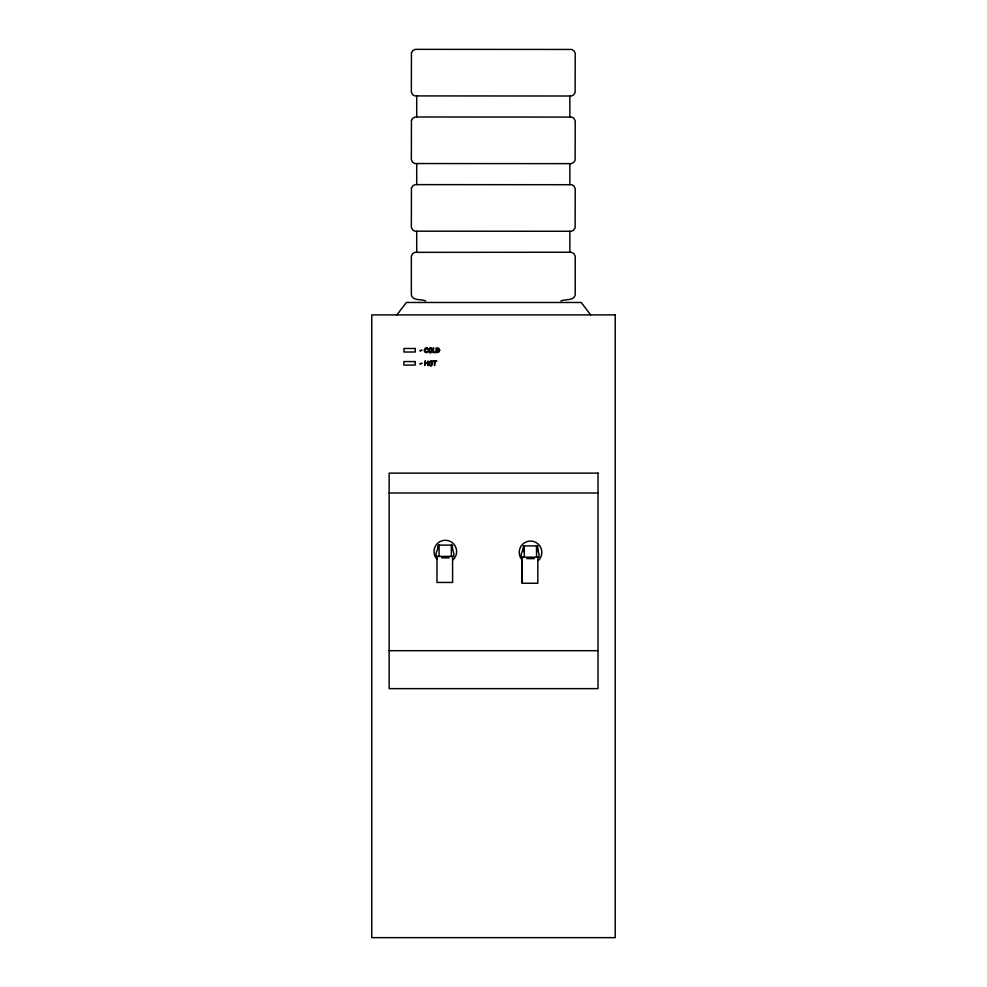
<?xml version="1.0" encoding="UTF-8"?>
<svg xmlns="http://www.w3.org/2000/svg" width="987" height="987" viewBox="0 0 987 987"><rect width="100%" height="100%" fill="white"/><g stroke="black" fill="none" stroke-linecap="round" stroke-linejoin="round"><path stroke-width="1.48" d="M396.897 314.902L406.348 302.478L581.232 302.478L590.682 314.902M560.887 300.973C565.23 298.777 573.829 301.195 575.224 294.928L575.224 256.225L573.916 253.585L571.263 252.253L414.811 252.351L412.665 253.585L411.345 256.225L411.345 294.928C412.739 301.195 421.35 298.777 425.681 300.973M389.149 492.994L598.011 492.994M442.953 557.05L447.123 557.05M441.608 557.84L449.147 557.84M528.144 557.84L531.635 557.84M526.799 558.63L534.349 558.63M522.222 583.243L522.222 557.174L522.148 583.243L537.816 583.243L537.816 557.174M389.149 650.692L598.011 650.692M569.857 96.01L569.857 116.984M569.857 163.645L569.857 184.618M569.857 231.279L569.857 252.253M537.755 551.536L537.755 545.897L523.381 545.897L523.381 551.536M536.533 557.174L536.533 545.897L539.038 554.25L539.038 557.174L521.185 557.174L521.185 554.25L524.294 545.897L524.294 557.174M452.552 556.384L452.614 582.453L436.957 582.453L437.019 556.384M452.441 549.34L452.441 545.12L438.068 545.12L438.068 549.34M451.343 556.384L451.343 545.12L453.835 553.46L453.835 556.384L435.995 556.384L435.995 553.46L439.092 545.12L439.092 556.384M416.711 96.01L416.711 116.984M416.711 163.645L416.711 184.618M416.711 231.279L416.711 252.253M437.155 559.444A11.326 11.326 0 0 1 437.463 543.43A11.326 11.326 0 0 1 453.489 543.738A11.326 11.326 0 0 1 453.169 559.765M522.345 560.234A11.326 11.326 0 0 1 522.666 544.207A11.326 11.326 0 0 1 538.68 544.528A11.326 11.326 0 0 1 538.371 560.542M431.578 350.212C428.531 356.48 428.555 343.932 431.578 350.212M432.109 363.315C429.061 369.57 429.086 357.035 432.109 363.315M424.965 349.793C424.422 351.495 426.544 352.939 427.766 351.483C428 353.395 424.139 352.717 424.336 350.767C423.83 346.499 431.171 346.906 424.965 349.793M428.161 349.669C431.27 360.156 434.959 341.835 428.161 349.669M428.691 362.76C431.8 373.246 435.489 354.938 428.691 362.76M439.079 350.212C436.501 356.097 436.439 344.34 439.079 350.212M439.721 350.212L438.783 352.162L436.069 352.532L436.069 347.893L438.783 348.263L439.721 350.212M411.443 52.842L411.345 92.025L412.665 94.678L414.811 95.912L571.263 96.01L573.533 95.011L575.125 92.519L575.224 53.323L574.249 51.053L571.757 49.449L415.305 49.35L412.665 50.682L411.443 52.842M411.443 120.476L411.345 159.66L412.665 162.312L414.811 163.546L571.263 163.645L573.916 162.312L575.125 160.153L575.224 120.957L573.916 118.317L571.757 117.083L415.305 116.984L412.665 118.317L411.443 120.476M411.443 188.11L411.345 227.294L412.665 229.946L414.811 231.18L571.263 231.279L573.533 230.279L575.125 227.787L575.224 188.591L573.916 185.951L571.757 184.717L415.305 184.618L413.035 185.605L411.443 188.11M615.234 314.902L371.766 314.902L371.766 937.65L615.234 937.65L615.234 314.902M433.515 347.893L432.898 352.532L435.588 352.532L433.515 351.977L433.515 347.893M415.268 348.485L403.942 348.485L403.942 352.014L415.268 352.014L415.268 348.485M421.819 350.225L420.067 350.78L421.819 350.225M425.237 360.995L424.62 365.622L425.237 363.352L427.359 363.352L427.976 365.622L427.976 360.995L427.359 362.809L425.237 362.809L425.237 360.995M436.686 360.995L432.96 360.995L434.514 361.538L434.514 365.622L435.131 361.538L436.686 360.995M415.194 361.563L403.868 361.563L403.868 365.091L415.194 365.091L415.194 361.563M421.868 363.315L420.117 363.882L421.868 363.315M598.011 473.131L389.149 473.131L389.149 688.63L598.011 688.63L598.011 473.131"/></g></svg>
